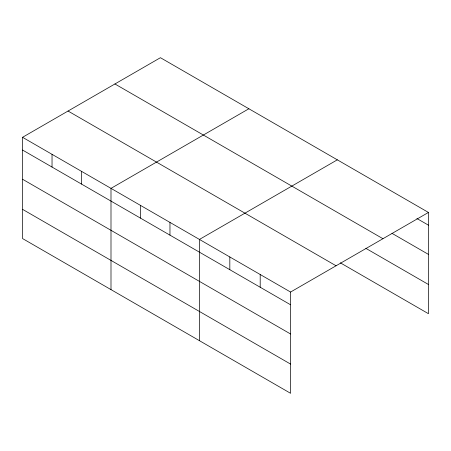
<?xml version="1.0" encoding="UTF-8"?>
<svg xmlns="http://www.w3.org/2000/svg" width="451" height="451" viewBox="0 0 451 451"><rect width="100%" height="100%" fill="white"/><g stroke="black" fill="none" stroke-linecap="round" stroke-linejoin="round"><path stroke-width="0.68" d="M22.55 137.301L290.574 292.045L290.574 393.3L22.55 238.556L22.55 137.301L160.426 57.7L428.45 212.444L428.45 313.699L340.358 262.837M248.873 108.764L110.997 188.366L110.997 289.621M337.32 159.834L199.449 239.43L199.449 340.685M290.574 292.045L428.45 212.444M416.904 218.515L428.45 225.179M391.998 233.347L428.45 254.392M114.926 83.971L382.95 238.714M365.874 248.36L428.45 284.485M68.05 111.036L336.074 265.78M22.55 150.036L290.574 304.78M22.55 179.25L290.574 333.994M22.55 209.343L290.574 364.087M260.199 274.507L260.199 287.242M229.824 256.969L229.824 269.704M169.965 222.411L169.965 235.146M140.481 205.391L140.481 218.126M81.518 171.346L81.518 184.081M52.034 154.321L52.034 167.062"/></g></svg>
